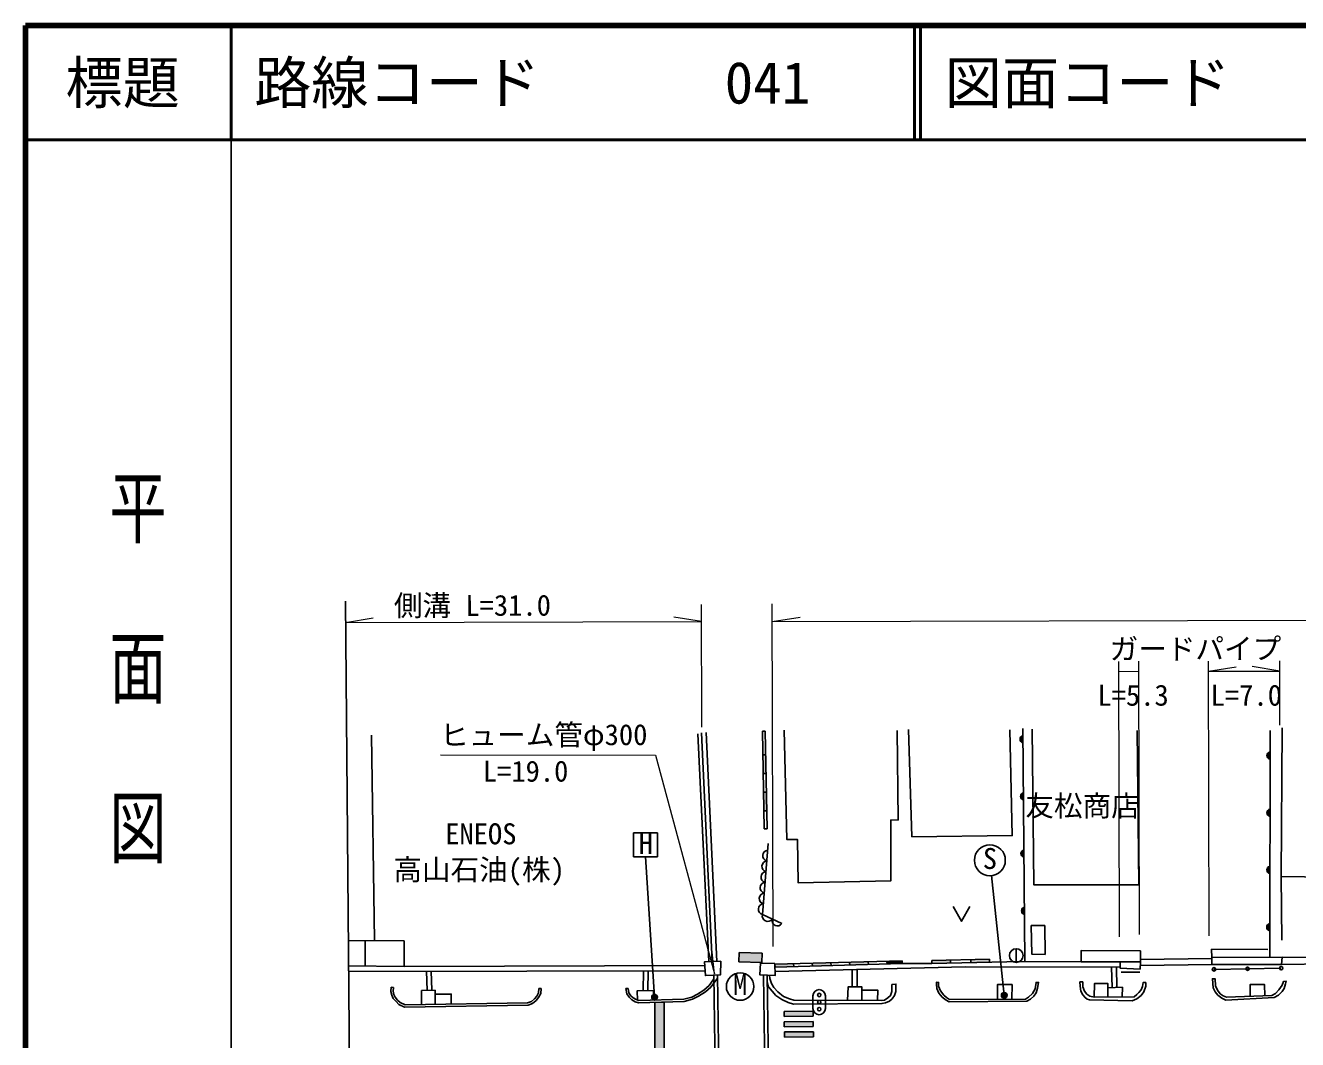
# Model space of a CAD drawing. Units: millimetres at full size, sheet at 1:1000; details may follow other scales. Extents: x -27979035 to 680000, y -218666483 to 380000.
# Drawn here: x 40000 to 151231, y 291368 to 380000 of the extents above; entities that cross this region are included whole.
import ezdxf
from ezdxf.enums import TextEntityAlignment as Align

# ---------------------------------------------------------------- set-up
doc = ezdxf.new("R2010")
doc.units = ezdxf.units.MM
doc.header["$LTSCALE"] = 1000
for name, color, linetype, lineweight in [('M-BGD', 7, 'Continuous', 25), ('M-BGD-EXST', 7, 'Continuous', 25), ('M-BMK-OTRS', 5, 'Continuous', 25), ('M-STR-HTXT', 7, 'Continuous', 13), ('M-STR-STRC', 7, 'Continuous', 25), ('M-TTL', 2, 'Continuous', 140), ('M-TTL-BAND', 7, 'Continuous', 25), ('M-TTL-LINE', 7, 'Continuous', 50)]:
    doc.layers.add(name, color=color, linetype=linetype, lineweight=lineweight)
doc.layers.add('M-BMK-HTXT', color=7, linetype='Continuous')
doc.layers.add('M-TTL-TXT', color=7, linetype='Continuous')
doc.styles.add('@ＭＳ ゴシック', font='')
doc.styles.add('ＭＳ ゴシック', font='')
doc.styles.get('@ＭＳ ゴシック').set_extended_font_data('@MS Gothic')
doc.styles.get('ＭＳ ゴシック').set_extended_font_data('MS Gothic')

msp = doc.modelspace()

# ---------------------------------------------------------------- hatches: boundary and pattern name
at = {"layer": 'M-BGD'}
for points in [[(127228, 317305), (127222, 317931, 0.84072)], [(104758, 314631), (104729, 316264), (104479, 316259), (104508, 314627)], [(148819, 315876), (148820, 316501, 0.84072)], [(104814, 311366), (104786, 312998), (104536, 312994), (104564, 311361)], [(127270, 312306), (127265, 312931, 0.84072)], [(148812, 310876), (148813, 311501, 0.84072)], [(127313, 307306), (127307, 307932, 0.84072)], [(148805, 305876), (148806, 306501, 0.84072)], [(127355, 302306), (127350, 302932, 0.84072)], [(148798, 300876), (148799, 301501, 0.84072)], [(113700, 298174), (112068, 298128), (112075, 297878), (113707, 297924)], [(116649, 298010), (116647, 298260), (116645, 298260), (115332, 298223), (115339, 297973)], [(120877, 298310), (119245, 298277), (119250, 298027), (120882, 298060)], [(124298, 298379), (122666, 298346), (122671, 298096), (124303, 298129)], [(107171, 297991), (105538, 297945), (105545, 297695), (107178, 297741)], [(110435, 298082), (108803, 298036), (108810, 297787), (110442, 297832)]]:
    msp.add_hatch(color=256, dxfattribs=at).paths.add_polyline_path(points)
at = {"layer": 'M-BGD-EXST'}
for points in [[(94778, 295165, 0.41421), (94908, 294836, 0.41421), (95237, 294966, 1)], [(125355, 295333, 0.41421), (125485, 295004, 0.41421), (125814, 295134, 1)]]:
    msp.add_hatch(color=256, dxfattribs=at).paths.add_polyline_path(points)
at = {"layer": 'M-STR-STRC'}
for points in [[(104390, 298107), (104412, 298907), (102413, 298963), (102391, 298163)], [(95836, 294639), (95036, 294616), (95042, 288251), (95842, 288252)], [(108880, 293404), (108875, 293854), (106340, 293830), (106345, 293380)], [(108888, 292505), (108884, 292954), (106349, 292930), (106353, 292480)], [(108897, 291605), (108892, 292055), (106357, 292030), (106362, 291581)]]:
    msp.add_hatch(color=256, dxfattribs=at).paths.add_polyline_path(points)

# ---------------------------------------------------------------- linework, layer by layer
at = {"layer": 'M-BGD'}
for p, q in [((99101, 318179), (100045, 298188)), ((99515, 318197), (100459, 298199)), ((104694, 318314), (104444, 318310)), ((104444, 318310), (104591, 309790)), ((104694, 318314), (104841, 309794)), ((127217, 318557), (127390, 298185)), ((148822, 318382), (148795, 298557)), ((98801, 318073), (99741, 298180)), ((104729, 316264), (104479, 316259)), ((104758, 314631), (104508, 314627)), ((104786, 312998), (104536, 312994)), ((104814, 311366), (104564, 311361)), ((104841, 309794), (104591, 309790)), ((149855, 300052), (149812, 305622)), ((70530, 300014), (68235, 299990)), ((69703, 300005), (69710, 297790)), ((126637, 299300), (126637, 298102)), ((112068, 298128), (112075, 297878)), ((113700, 298174), (113707, 297924)), ((115332, 298219), (115339, 297969)), ((116649, 298010), (116647, 298260)), ((124298, 298379), (119246, 298277)), ((119246, 298277), (119251, 298027)), ((120877, 298310), (120882, 298060)), ((122666, 298346), (122671, 298096)), ((124298, 298379), (124303, 298129)), ((127123, 298186), (132318, 298166)), ((143736, 298442), (137510, 298365)), ((156420, 298530), (149874, 298563)), ((73127, 297765), (68255, 297801)), ((99428, 297379), (68259, 297317)), ((75066, 297331), (75114, 295660)), ((75489, 297332), (75537, 295670)), ((94020, 295638), (94030, 297368)), ((94427, 295651), (94436, 297369)), ((100196, 296988), (100479, 277665)), ((100507, 297002), (100790, 277667)), ((104537, 297007), (104817, 277933)), ((104848, 296996), (105127, 277927)), ((105538, 297945), (105545, 297695)), ((107171, 297991), (107178, 297741)), ((108803, 298036), (108810, 297787)), ((110435, 298082), (110442, 297832)), ((112292, 295972), (112278, 297477)), ((112729, 295970), (112714, 297487)), ((135007, 295908), (134961, 297699)), ((135437, 295920), (135392, 297699)), ((135799, 297268), (137432, 297258)), ((143743, 297915), (137484, 297837)), ((143922, 297503), (149804, 297607)), ((149877, 297937), (156453, 298023)), ((71970, 295934), (72170, 295930)), ((85097, 295822), (84896, 295818)), ((92484, 295822), (92689, 295817))]:
    msp.add_line(p, q, dxfattribs=at)
for points in [[(116225, 318384), (116312, 310571), (115667, 310552), (115681, 305248), (107568, 305056), (107507, 308864), (106571, 308862), (106335, 318405)], [(126077, 318445), (126284, 309189), (117506, 309099), (117215, 318462)], [(128039, 318496), (128164, 304902), (137339, 304896), (137202, 318384)], [(193085, 318953), (193054, 312627), (191168, 312649), (191110, 307425), (188823, 304345), (186936, 302115), (186344, 302096), (186255, 299348), (155873, 299538), (155910, 305533), (149812, 305622), (149883, 318607)], [(70253, 317962), (70530, 300014), (73107, 299989), (73127, 297765), (99401, 297826)], [(104947, 308494), (104442, 302298), (106145, 301507)], [(121132, 303006), (121848, 301711), (122563, 303006)], [(148624, 299242), (143712, 299262), (143735, 298532)], [(116647, 298260), (116645, 298260), (105536, 297949)], [(127123, 298186), (119250, 298027), (116649, 298010), (105543, 297699)], [(137510, 298162), (137458, 297529), (135708, 297609), (135708, 298163)], [(115763, 296185), (116110, 296211), (116098, 295555), (115978, 295217), (115797, 294935), (115537, 294732), (115193, 294568), (114891, 294507), (107161, 294457), (106687, 294614), (106126, 294860), (105620, 295220), (105299, 295582), (104984, 295985), (104861, 296434), (104848, 296996)], [(115763, 296185), (115769, 295556), (115640, 295214), (115410, 295019), (115106, 294810), (114831, 294780), (107196, 294819), (106799, 294918), (106296, 295130), (105786, 295532), (105450, 295913), (105230, 296260), (105090, 296695), (105073, 296988)], [(135708, 297698), (122162, 297713), (105549, 297317)], [(85097, 295822), (85066, 295391), (84872, 295043), (84667, 294790), (84339, 294518), (83946, 294366), (73146, 294190), (72638, 294445), (72402, 294683), (72148, 294960), (72030, 295254), (71963, 295563), (71970, 295934)], [(84896, 295818), (84869, 295450), (84706, 295155), (84524, 294931), (84236, 294692), (83908, 294565), (73192, 294391), (72757, 294609), (72546, 294822), (72320, 295068), (72222, 295313), (72163, 295582), (72170, 295930)], [(92484, 295822), (92573, 295369), (92789, 295064), (93031, 294847), (93315, 294678), (93596, 294575), (97596, 294689), (98339, 294898), (98864, 295146), (99451, 295525), (99922, 295951), (100510, 296746)], [(92689, 295817), (92761, 295450), (92939, 295198), (93150, 295009), (93401, 294859), (93629, 294776), (97565, 294888), (98268, 295086), (98766, 295321), (99329, 295684), (99773, 296086), (100201, 296664)], [(111872, 294795), (111927, 295975), (113139, 295968), (113128, 294789)], [(124988, 294895), (124994, 296168), (126264, 296176), (126250, 294902)], [(133446, 295086), (133485, 296270), (134654, 296255), (134642, 295092)], [(134650, 295898), (135917, 295933), (135909, 295097)], [(148378, 295182), (148344, 296177), (147094, 296193), (147086, 295134)], [(74625, 294414), (74635, 295649), (75814, 295676), (75827, 294434)], [(75818, 295340), (77233, 295341), (77215, 294456)], [(94948, 294814), (94925, 295667), (93483, 295621), (93510, 294820)], [(113136, 295678), (114536, 295680), (114514, 294782)]]:
    msp.add_lwpolyline(points, dxfattribs=at)
for points in [[(129131, 301343), (127947, 301323), (127998, 298816), (129151, 298812)], [(100796, 298208), (100766, 297014), (99454, 296953), (99381, 298170)], [(137508, 299129), (137510, 298162), (132318, 298166), (132302, 299149)], [(143735, 298532), (143743, 297915), (149840, 297936), (149874, 298563)], [(105537, 298025), (105555, 296972), (104216, 297018), (104260, 298057)], [(127431, 294909), (127693, 295083), (128068, 295407), (128297, 295800), (128375, 296366), (128580, 296358), (128501, 295852), (128364, 295439), (128165, 295146), (127876, 294889), (127570, 294711), (120768, 294666), (120501, 294811), (120163, 295086), (119875, 295415), (119676, 295828), (119659, 296184), (119657, 296383), (119844, 296360), (119839, 296032), (120022, 295621), (120288, 295260), (120545, 295030), (120793, 294870)], [(137977, 296351), (137737, 296364), (137683, 295992), (137545, 295703), (137357, 295468), (137177, 295298), (136957, 295102), (133437, 295086), (133074, 295166), (132801, 295335), (132606, 295598), (132457, 295972), (132446, 296409), (132204, 296407), (132214, 296027), (132282, 295591), (132469, 295278), (132657, 295037), (132833, 294886), (133034, 294828), (136774, 294749), (137189, 294916), (137565, 295224), (137781, 295536), (137963, 296038)], [(148985, 295204), (149290, 295383), (149604, 295703), (149888, 296118), (149994, 296438), (150246, 296457), (150185, 296231), (150046, 295840), (149881, 295577), (149574, 295248), (149181, 295030), (144947, 294809), (144602, 294984), (144266, 295240), (144020, 295539), (143856, 295901), (143784, 296676), (144041, 296669), (144044, 296077), (144241, 295673), (144465, 295368), (144715, 295183), (145019, 295058)]]:
    msp.add_lwpolyline(points, close=True, dxfattribs=at)
for centre, radius in [((126637, 298701), 600), ((143922, 297503), 150), ((146863, 297555), 150), ((149804, 297607), 150)]:
    msp.add_circle(centre, radius, dxfattribs=at)
for centre, radius, start, end in [((127280, 317619), 318, 100.37792, 260.59565), ((148874, 316188), 318, 99.81387, 260.0316), ((127322, 312619), 318, 100.37792, 260.59565), ((148867, 311188), 318, 99.81387, 260.0316), ((104943, 307437), 476, 95.23417, 255.4519), ((127365, 307619), 318, 100.37792, 260.59565), ((104791, 305566), 476, 95.23417, 255.4519), ((104867, 306501), 476, 95.23417, 255.4519), ((148860, 306188), 318, 99.81387, 260.0316), ((104714, 304630), 476, 95.23417, 255.4519), ((104638, 303694), 476, 95.23417, 255.4519), ((104562, 302759), 476, 95.23417, 255.4519), ((127407, 302619), 318, 100.37792, 260.59565), ((104902, 302174), 476, 164.97475, 325.19248), ((105754, 301779), 476, 164.97475, 325.19248), ((148853, 301188), 318, 99.81387, 260.0316)]:
    msp.add_arc(centre, radius, start, end, dxfattribs=at)
at = {"layer": 'M-BGD-EXST'}
for p, q in [((95269, 309444), (93169, 309444)), ((93169, 309444), (93169, 307344)), ((95269, 307344), (95269, 309444)), ((93169, 307344), (95269, 307344)), ((95008, 295065), (94219, 307344)), ((125584, 295234), (124470, 305702))]:
    msp.add_line(p, q, dxfattribs=at)
for centre, radius in [((124328, 307034), 1350), ((102489, 295998), 1200), ((95008, 295065), 250), ((125584, 295234), 250)]:
    msp.add_circle(centre, radius, dxfattribs=at)
at = {"layer": 'M-BMK-OTRS'}
msp.add_line((67973, 329668), (68722, 245007), dxfattribs=at)
at = {"layer": 'M-STR-HTXT'}
for p, q in [((99138, 318677), (99114, 329395)), ((105368, 299505), (105301, 329435)), ((67989, 327825), (70413, 328214)), ((99117, 327893), (96692, 328272)), ((105305, 327907), (107729, 328297)), ((105305, 327907), (246052, 328219)), ((67989, 327825), (99117, 327893)), ((135665, 300331), (135612, 324423)), ((137405, 300552), (137353, 324427)), ((143490, 300444), (143437, 324440)), ((143439, 323566), (145863, 323955)), ((149682, 323579), (147256, 323958)), ((149692, 318858), (149680, 324454)), ((135614, 323548), (137355, 323552)), ((143439, 323566), (149682, 323579)), ((100258, 297111), (99995, 299552))]:
    msp.add_line(p, q, dxfattribs=at)
msp.add_lwpolyline([(76278, 316239), (95081, 316219), (100258, 297111)], dxfattribs=at)
at = {"layer": 'M-STR-STRC'}
for p, q in [((108853, 294088), (108853, 295188)), ((109953, 295188), (109953, 294088)), ((108875, 293854), (106340, 293830)), ((106340, 293830), (106345, 293380)), ((108875, 293854), (108880, 293404)), ((108880, 293404), (106345, 293380)), ((108884, 292954), (106349, 292930)), ((106349, 292930), (106353, 292480)), ((108884, 292954), (108888, 292505)), ((108888, 292505), (106353, 292480)), ((108892, 292055), (106357, 292030)), ((106357, 292030), (106362, 291581)), ((108897, 291605), (106362, 291581)), ((108892, 292055), (108897, 291605))]:
    msp.add_line(p, q, dxfattribs=at)
for points in [[(102413, 298963), (104412, 298907), (104390, 298107), (102391, 298163)], [(95042, 288251), (95036, 294616), (95836, 294639), (95842, 288252)]]:
    msp.add_lwpolyline(points, close=True, dxfattribs=at)
for centre in [(109409, 295263), (109409, 294643), (109409, 294023)]:
    msp.add_circle(centre, 150, dxfattribs=at)
for centre, start, end in [((109403, 295188), 90, 180), ((109403, 295188), 0, 90), ((109403, 294088), 180, 270), ((109403, 294088), 270, 0)]:
    msp.add_arc(centre, 550, start, end, dxfattribs=at)
at = {"layer": 'M-TTL'}
for p, q in [((40000, 380000), (40000, 20000)), ((680000, 380000), (40000, 380000))]:
    msp.add_line(p, q, dxfattribs=at)
at = {"layer": 'M-TTL-BAND'}
msp.add_line((58000, 370000), (58000, 20000), dxfattribs=at)
at = {"layer": 'M-TTL-LINE'}
for p, q in [((58000, 380000), (58000, 370000)), ((117750, 380000), (117750, 370000)), ((118250, 380000), (118250, 370000)), ((40000, 370000), (680000, 370000))]:
    msp.add_line(p, q, dxfattribs=at)

# ---------------------------------------------------------------- texts
at = {"layer": 'M-BGD-EXST', "style": 'ＭＳ ゴシック'}
for s, p in [('H', (93622, 307036)), ('M', (101867, 294719))]:
    msp.add_text(s, height=1833, dxfattribs=at).set_placement(p, align=Align.BOTTOM_LEFT)
msp.add_text('S', height=1833, rotation=358.508, dxfattribs=at).set_placement((123673, 305741), align=Align.BOTTOM_LEFT)
at = {"layer": 'M-BMK-HTXT', "style": 'ＭＳ ゴシック'}
for s, p in [('友松商店', (127433, 310333)), ('ENEOS', (76702, 307882)), ('高山石油(株)', (72171, 304751))]:
    msp.add_text(s, height=1833, dxfattribs=at).set_placement(p, align=Align.BOTTOM_LEFT)
at = {"layer": 'M-STR-HTXT', "style": 'ＭＳ ゴシック'}
for s, p in [('側溝 L=31.0', (72222, 327834)), ('ガードパイプ', (134805, 324039)), ('L=5.3', (133735, 319987)), ('L=7.0', (143635, 319987)), ('ヒューム管φ300', (76251, 316514)), ('L=19.0', (79993, 313348))]:
    msp.add_text(s, height=1833, rotation=0.127, dxfattribs=at).set_placement(p, align=Align.BOTTOM_LEFT)
at = {"layer": 'M-TTL-BAND', "style": '@ＭＳ ゴシック', "width": 1.4}
msp.add_text('平  面  図', height=3666, rotation=270, dxfattribs=at).set_placement((49777, 306475), align=Align.MIDDLE_RIGHT)
at = {"layer": 'M-TTL-TXT', "style": 'ＭＳ ゴシック'}
msp.add_text('標題', height=3666, dxfattribs=at).set_placement((48500, 375000), align=Align.MIDDLE_CENTER)
for s, p in [('路線コード', (60000, 375000)), ('図面コード', (120380, 375000)), ('041', (101142, 375000))]:
    msp.add_text(s, height=3666, dxfattribs=at).set_placement(p, align=Align.MIDDLE_LEFT)

doc.saveas('drawing.dxf')
